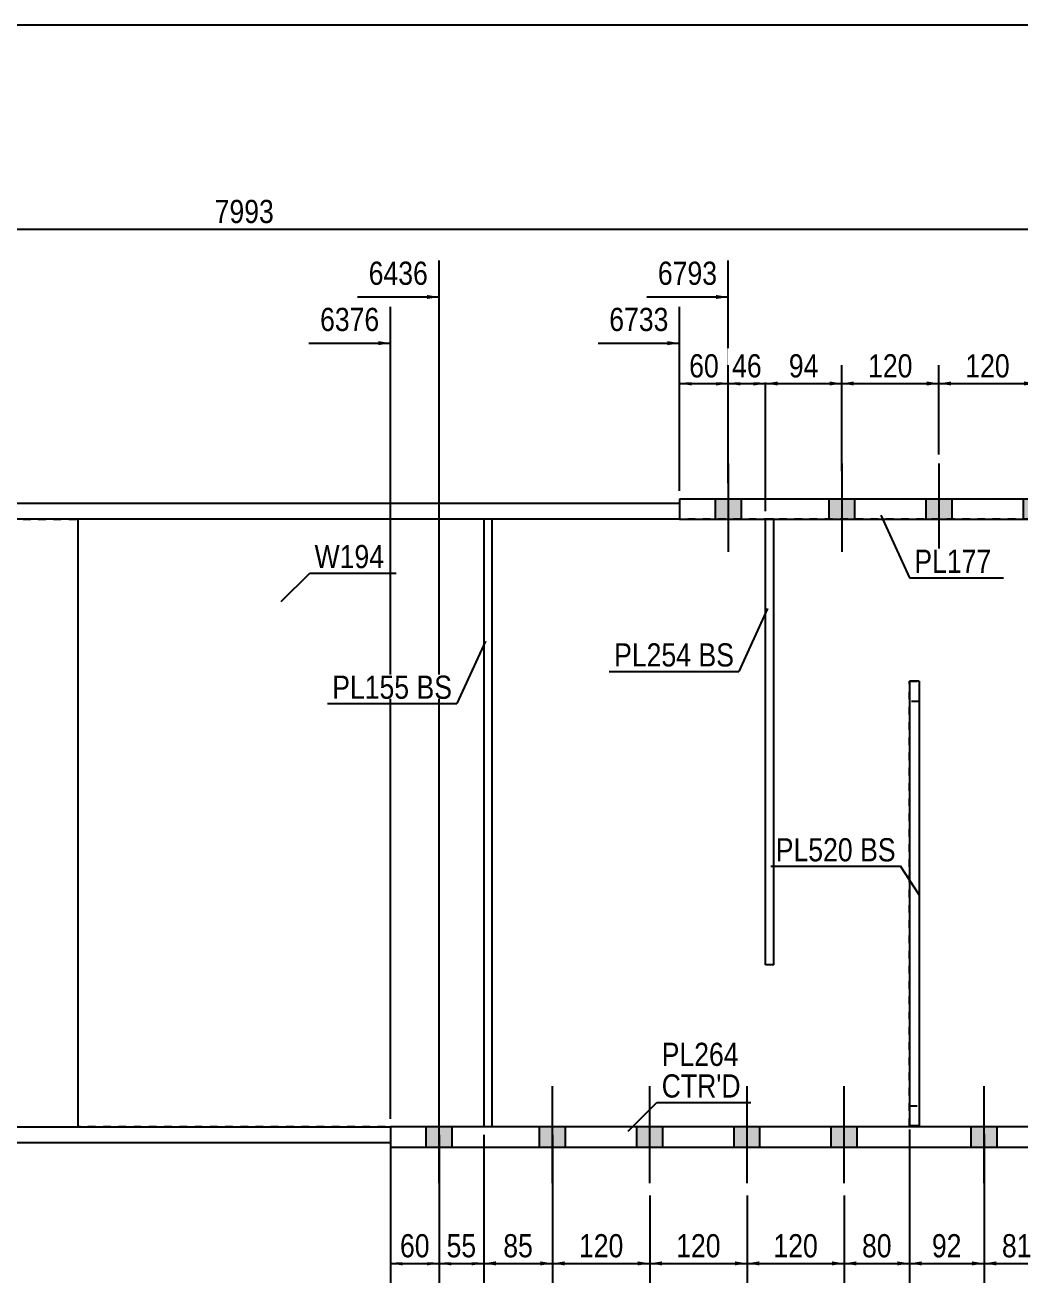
# Model space of a CAD drawing. Header units: millimetres. Extents: x -323 to 89, y -154 to 134.
# Drawn here: x -150.8 to -28.1, y -21.8 to 133.5 of the extents above; entities that cross this region are included whole.
import ezdxf

# ---------------------------------------------------------------- set-up
doc = ezdxf.new("R2010")
doc.units = ezdxf.units.MM
doc.linetypes.add('DXK_LINE_DOT1', pattern=[1.8814, 0.9407, -0.9407])
doc.styles.add('Arial Narrow', font='ARIALN.TTF', dxfattribs={"height": 0.2})

# ---------------------------------------------------------------- blocks, each defined once
blk = doc.blocks.new('Unknown-622304019-1210')
at = {"color": 5, "linetype": 'Continuous'}
blk.add_line((89.43, 133.51), (-320.57, 133.51), dxfattribs=at)
blk = doc.blocks.new('Part-622304019-8146 - 1231')
at = {"color": 7, "linetype": 'DXK_LINE_DOT1'}
for p, q in [((-41.69, -2.4), (-41.69, 52.5)), ((-41.69, 52.5), (-40.49, 52.5)), ((-40.49, 52.5), (-40.49, -2.4)), ((-40.49, 50), (-41.69, 50)), ((-41.69, 0.1), (-40.49, 0.1)), ((-40.49, -2.4), (-41.69, -2.4))]:
    blk.add_line(p, q, dxfattribs=at)
blk = doc.blocks.new('Part-622304019-8123 - 1231')
at = {"color": 2, "linetype": 'Continuous'}
for p, q in [((-94.23, 72.5), (-94.23, -2.5)), ((-93.23, 72.5), (-93.23, -2.5))]:
    blk.add_line(p, q, dxfattribs=at)
blk = doc.blocks.new('Part-622304019-8117 - 1231')
at = {"color": 2, "linetype": 'Continuous'}
for p, q in [((-214.4, 74.5), (-179.4, 74.5)), ((-214.4, 72.5), (-214.4, 74.5)), ((-179.3, 74.5), (-70.05, 74.5)), ((-70.05, 74.5), (-70.05, 72.5)), ((-179.4, 72.5), (-214.4, 72.5)), ((-70.05, 72.5), (-179.3, 72.5))]:
    blk.add_line(p, q, dxfattribs=at)
blk = doc.blocks.new('Part-622304019-8120 - 1231')
at = {"color": 2, "linetype": 'Continuous'}
for p, q in [((-144.3, 72.5), (-144.3, -2.5)), ((29.12, -2.26), (29.08, -2.5))]:
    blk.add_line(p, q, dxfattribs=at)
at = {"color": 7, "linetype": 'DXK_LINE_DOT1'}
for p, q in [((41.01, 72.5), (-144.3, 72.5)), ((29.12, -2.26), (41.01, 72.5)), ((29.08, -2.5), (-144.3, -2.5))]:
    blk.add_line(p, q, dxfattribs=at)
blk = doc.blocks.new('Part-622304019-8124 - 1231')
at = {"color": 7, "linetype": 'DXK_LINE_DOT1'}
for p, q in [((-94.23, 72.5), (-94.23, -2.5)), ((-93.23, 72.5), (-93.23, -2.5))]:
    blk.add_line(p, q, dxfattribs=at)
blk = doc.blocks.new('Part-622304019-11452 - 1231')
at = {"color": 2, "linetype": 'Continuous'}
for p, q in [((53.95, 75), (-70.05, 75)), ((-70.05, 75), (-70.05, 72.5)), ((53.95, 72.5), (53.95, 75)), ((-70.05, 72.5), (53.95, 72.5))]:
    blk.add_line(p, q, dxfattribs=at)
blk = doc.blocks.new('Part-622304019-8125 - 1231')
at = {"color": 2, "linetype": 'Continuous'}
for p, q in [((40.79, -2.5), (-105.73, -2.5)), ((-105.73, -2.5), (-105.73, -5)), ((40.79, -5), (40.79, -2.5)), ((-105.73, -5), (40.79, -5))]:
    blk.add_line(p, q, dxfattribs=at)
blk = doc.blocks.new('Part-622304019-8141 - 1231')
at = {"color": 2, "linetype": 'Continuous'}
for p, q in [((-214.4, -4.5), (-214.4, -2.5)), ((-214.4, -2.5), (-179.4, -2.5)), ((-179.3, -2.5), (-105.73, -2.5)), ((-105.73, -2.5), (-105.73, -4.5)), ((-179.4, -4.5), (-214.4, -4.5)), ((-105.73, -4.5), (-179.3, -4.5))]:
    blk.add_line(p, q, dxfattribs=at)
blk = doc.blocks.new('Part-622304019-8144 - 1231')
at = {"color": 7, "linetype": 'DXK_LINE_DOT1'}
for p, q in [((-58.44, 72.5), (-59.44, 72.5)), ((-59.44, 17.5), (-59.44, 72.5)), ((-58.44, 17.5), (-58.44, 72.5)), ((-58.44, 17.5), (-59.44, 17.5))]:
    blk.add_line(p, q, dxfattribs=at)
blk = doc.blocks.new('Part-622304019-8145 - 1231')
at = {"color": 2, "linetype": 'Continuous'}
for p, q in [((-58.44, 72.5), (-59.44, 72.5)), ((-59.44, 17.5), (-59.44, 72.5)), ((-58.44, 17.5), (-58.44, 72.5)), ((-58.44, 17.5), (-59.44, 17.5))]:
    blk.add_line(p, q, dxfattribs=at)
blk = doc.blocks.new('Part-622304019-8148 - 1231')
at = {"color": 2, "linetype": 'Continuous'}
for p, q in [((-41.69, 52.5), (-41.69, -2.4)), ((-40.49, 52.5), (-41.69, 52.5)), ((-40.49, 52.5), (-40.49, -2.4)), ((-40.49, -2.4), (-41.69, -2.4))]:
    blk.add_line(p, q, dxfattribs=at)
blk = doc.blocks.new('Part-622304019-8154 - 1231')
at = {"color": 7, "linetype": 'DXK_LINE_DOT1'}
for p, q in [((-299.5, 72.5), (-299.5, -2.5)), ((-299.5, 72.5), (-249.5, 72.5)), ((-249.4, 72.5), (-179.4, 72.5)), ((-179.3, 72.5), (-144.3, 72.5)), ((-144.3, 72.5), (-144.3, -2.5)), ((-299.5, -2.5), (-249.5, -2.5)), ((-249.4, -2.5), (-179.4, -2.5)), ((-179.3, -2.5), (-144.3, -2.5))]:
    blk.add_line(p, q, dxfattribs=at)
blk = doc.blocks.new('Bolt-622304019-8155 - 1231')
at = {"linetype": 'Continuous'}
for points in [[(-62.45, 75), (-65.65, 75), (-65.65, 72.5), (-62.45, 72.5)], [(-62.45, 75), (-65.65, 75), (-65.65, 72.5), (-62.45, 72.5)], [(-48.45, 75), (-51.65, 75), (-51.65, 72.5), (-48.45, 72.5)], [(-48.45, 75), (-51.65, 75), (-51.65, 72.5), (-48.45, 72.5)], [(-36.45, 75), (-39.65, 75), (-39.65, 72.5), (-36.45, 72.5)], [(-36.45, 75), (-39.65, 75), (-39.65, 72.5), (-36.45, 72.5)], [(-24.45, 75), (-27.65, 75), (-27.65, 72.5), (-24.45, 72.5)], [(-24.45, 75), (-27.65, 75), (-27.65, 72.5), (-24.45, 72.5)], [(11.55, 75), (8.35, 75), (8.35, 72.5), (11.55, 72.5)], [(11.55, 75), (8.35, 75), (8.35, 72.5), (11.55, 72.5)], [(23.55, 75), (20.35, 75), (20.35, 72.5), (23.55, 72.5)], [(23.55, 75), (20.35, 75), (20.35, 72.5), (23.55, 72.5)], [(35.55, 75), (32.35, 75), (32.35, 72.5), (35.55, 72.5)], [(35.55, 75), (32.35, 75), (32.35, 72.5), (35.55, 72.5)], [(49.55, 75), (46.35, 75), (46.35, 72.5), (49.55, 72.5)], [(49.55, 75), (46.35, 75), (46.35, 72.5), (49.55, 72.5)]]:
    blk.add_hatch(color=3, dxfattribs=at).paths.add_polyline_path(points)
at = {"color": 3, "linetype": 'Continuous'}
for p, q in [((-64.05, 79.4), (-64.05, 68.5)), ((-64.05, 79.4), (-64.05, 68.5)), ((-50.05, 79.4), (-50.05, 68.5)), ((-50.05, 79.4), (-50.05, 68.5)), ((-38.05, 79.4), (-38.05, 68.5)), ((-38.05, 79.4), (-38.05, 68.5)), ((-26.05, 79.4), (-26.05, 68.5)), ((-26.05, 79.4), (-26.05, 68.5)), ((9.95, 79.4), (9.95, 68.5)), ((9.95, 79.4), (9.95, 68.5)), ((21.95, 79.4), (21.95, 68.5)), ((21.95, 79.4), (21.95, 68.5)), ((33.95, 79.4), (33.95, 68.5)), ((33.95, 79.4), (33.95, 68.5)), ((47.95, 79.4), (47.95, 68.5)), ((47.95, 79.4), (47.95, 68.5)), ((-65.65, 75), (-65.65, 72.5)), ((-65.65, 75), (-65.65, 72.5)), ((-62.45, 75), (-62.45, 72.5)), ((-62.45, 75), (-62.45, 72.5)), ((-51.65, 75), (-51.65, 72.5)), ((-51.65, 75), (-51.65, 72.5)), ((-48.45, 75), (-48.45, 72.5)), ((-48.45, 75), (-48.45, 72.5)), ((-39.65, 75), (-39.65, 72.5)), ((-39.65, 75), (-39.65, 72.5)), ((-36.45, 75), (-36.45, 72.5)), ((-36.45, 75), (-36.45, 72.5)), ((-27.65, 75), (-27.65, 72.5)), ((-27.65, 75), (-27.65, 72.5)), ((-24.45, 75), (-24.45, 72.5)), ((-24.45, 75), (-24.45, 72.5)), ((8.35, 75), (8.35, 72.5)), ((8.35, 75), (8.35, 72.5)), ((11.55, 75), (11.55, 72.5)), ((11.55, 75), (11.55, 72.5)), ((20.35, 75), (20.35, 72.5)), ((20.35, 75), (20.35, 72.5)), ((23.55, 75), (23.55, 72.5)), ((23.55, 75), (23.55, 72.5)), ((32.35, 75), (32.35, 72.5)), ((32.35, 75), (32.35, 72.5)), ((35.55, 75), (35.55, 72.5)), ((35.55, 75), (35.55, 72.5)), ((46.35, 75), (46.35, 72.5)), ((46.35, 75), (46.35, 72.5)), ((49.55, 75), (49.55, 72.5)), ((49.55, 75), (49.55, 72.5))]:
    blk.add_line(p, q, dxfattribs=at)
blk = doc.blocks.new('Bolt-622304019-8161 - 1231')
at = {"linetype": 'Continuous'}
for points in [[(-98.13, -2.5), (-101.33, -2.5), (-101.33, -5), (-98.13, -5)], [(-98.13, -2.5), (-101.33, -2.5), (-101.33, -5), (-98.13, -5)], [(-98.13, -2.5), (-101.33, -2.5), (-101.33, -5), (-98.13, -5)], [(-98.13, -2.5), (-101.33, -2.5), (-101.33, -5), (-98.13, -5)], [(-84.13, -2.5), (-87.33, -2.5), (-87.33, -5), (-84.13, -5)], [(-84.13, -2.5), (-87.33, -2.5), (-87.33, -5), (-84.13, -5)], [(-84.13, -2.5), (-87.33, -2.5), (-87.33, -5), (-84.13, -5)], [(-84.13, -2.5), (-87.33, -2.5), (-87.33, -5), (-84.13, -5)], [(-72.13, -2.5), (-75.33, -2.5), (-75.33, -5), (-72.13, -5)], [(-72.13, -2.5), (-75.33, -2.5), (-75.33, -5), (-72.13, -5)], [(-72.13, -2.5), (-75.33, -2.5), (-75.33, -5), (-72.13, -5)], [(-72.13, -2.5), (-75.33, -2.5), (-75.33, -5), (-72.13, -5)], [(-60.13, -2.5), (-63.33, -2.5), (-63.33, -5), (-60.13, -5)], [(-60.13, -2.5), (-63.33, -2.5), (-63.33, -5), (-60.13, -5)], [(-60.13, -2.5), (-63.33, -2.5), (-63.33, -5), (-60.13, -5)], [(-60.13, -2.5), (-63.33, -2.5), (-63.33, -5), (-60.13, -5)], [(-48.13, -2.5), (-51.33, -2.5), (-51.33, -5), (-48.13, -5)], [(-48.13, -2.5), (-51.33, -2.5), (-51.33, -5), (-48.13, -5)], [(-48.13, -2.5), (-51.33, -2.5), (-51.33, -5), (-48.13, -5)], [(-48.13, -2.5), (-51.33, -2.5), (-51.33, -5), (-48.13, -5)], [(-30.87, -2.5), (-34.07, -2.5), (-34.07, -5), (-30.87, -5)], [(-30.87, -2.5), (-34.07, -2.5), (-34.07, -5), (-30.87, -5)], [(-30.87, -2.5), (-34.07, -2.5), (-34.07, -5), (-30.87, -5)], [(-30.87, -2.5), (-34.07, -2.5), (-34.07, -5), (-30.87, -5)], [(-13.61, -2.5), (-16.81, -2.5), (-16.81, -5), (-13.61, -5)], [(-13.61, -2.5), (-16.81, -2.5), (-16.81, -5), (-13.61, -5)], [(-13.61, -2.5), (-16.81, -2.5), (-16.81, -5), (-13.61, -5)], [(-13.61, -2.5), (-16.81, -2.5), (-16.81, -5), (-13.61, -5)], [(-1.61, -2.5), (-4.81, -2.5), (-4.81, -5), (-1.61, -5)], [(-1.61, -2.5), (-4.81, -2.5), (-4.81, -5), (-1.61, -5)], [(-1.61, -2.5), (-4.81, -2.5), (-4.81, -5), (-1.61, -5)], [(-1.61, -2.5), (-4.81, -2.5), (-4.81, -5), (-1.61, -5)], [(10.39, -2.5), (7.19, -2.5), (7.19, -5), (10.39, -5)], [(10.39, -2.5), (7.19, -2.5), (7.19, -5), (10.39, -5)], [(10.39, -2.5), (7.19, -2.5), (7.19, -5), (10.39, -5)], [(10.39, -2.5), (7.19, -2.5), (7.19, -5), (10.39, -5)], [(22.39, -2.5), (19.19, -2.5), (19.19, -5), (22.39, -5)], [(22.39, -2.5), (19.19, -2.5), (19.19, -5), (22.39, -5)], [(22.39, -2.5), (19.19, -2.5), (19.19, -5), (22.39, -5)], [(22.39, -2.5), (19.19, -2.5), (19.19, -5), (22.39, -5)], [(36.39, -2.5), (33.19, -2.5), (33.19, -5), (36.39, -5)], [(36.39, -2.5), (33.19, -2.5), (33.19, -5), (36.39, -5)], [(36.39, -2.5), (33.19, -2.5), (33.19, -5), (36.39, -5)], [(36.39, -2.5), (33.19, -2.5), (33.19, -5), (36.39, -5)]]:
    blk.add_hatch(color=3, dxfattribs=at).paths.add_polyline_path(points)
at = {"color": 3, "linetype": 'Continuous'}
for p, q in [((-99.73, -9.48), (-99.73, 2.5)), ((-99.73, -9.48), (-99.73, 2.5)), ((-99.73, -9.48), (-99.73, 2.5)), ((-99.73, -9.48), (-99.73, 2.5)), ((-85.73, -9.48), (-85.73, 2.5)), ((-85.73, -9.48), (-85.73, 2.5)), ((-85.73, -9.48), (-85.73, 2.5)), ((-85.73, -9.48), (-85.73, 2.5)), ((-73.73, -9.48), (-73.73, 2.5)), ((-73.73, -9.48), (-73.73, 2.5)), ((-73.73, -9.48), (-73.73, 2.5)), ((-73.73, -9.48), (-73.73, 2.5)), ((-61.73, -9.48), (-61.73, 2.5)), ((-61.73, -9.48), (-61.73, 2.5)), ((-61.73, -9.48), (-61.73, 2.5)), ((-61.73, -9.48), (-61.73, 2.5)), ((-49.73, -9.48), (-49.73, 2.5)), ((-49.73, -9.48), (-49.73, 2.5)), ((-49.73, -9.48), (-49.73, 2.5)), ((-49.73, -9.48), (-49.73, 2.5)), ((-32.47, -9.48), (-32.47, 2.5)), ((-32.47, -9.48), (-32.47, 2.5)), ((-32.47, -9.48), (-32.47, 2.5)), ((-32.47, -9.48), (-32.47, 2.5)), ((-15.21, -9.48), (-15.21, 2.5)), ((-15.21, -9.48), (-15.21, 2.5)), ((-15.21, -9.48), (-15.21, 2.5)), ((-15.21, -9.48), (-15.21, 2.5)), ((-3.21, -9.48), (-3.21, 2.5)), ((-3.21, -9.48), (-3.21, 2.5)), ((-3.21, -9.48), (-3.21, 2.5)), ((-3.21, -9.48), (-3.21, 2.5)), ((8.79, -9.48), (8.79, 2.5)), ((8.79, -9.48), (8.79, 2.5)), ((8.79, -9.48), (8.79, 2.5)), ((8.79, -9.48), (8.79, 2.5)), ((20.79, -9.48), (20.79, 2.5)), ((20.79, -9.48), (20.79, 2.5)), ((20.79, -9.48), (20.79, 2.5)), ((20.79, -9.48), (20.79, 2.5)), ((34.79, -9.48), (34.79, 2.5)), ((34.79, -9.48), (34.79, 2.5)), ((34.79, -9.48), (34.79, 2.5)), ((34.79, -9.48), (34.79, 2.5)), ((-101.33, -5), (-101.33, -2.5)), ((-101.33, -5), (-101.33, -2.5)), ((-101.33, -5), (-101.33, -2.5)), ((-101.33, -5), (-101.33, -2.5)), ((-98.13, -5), (-98.13, -2.5)), ((-98.13, -5), (-98.13, -2.5)), ((-98.13, -5), (-98.13, -2.5)), ((-98.13, -5), (-98.13, -2.5)), ((-87.33, -5), (-87.33, -2.5)), ((-87.33, -5), (-87.33, -2.5)), ((-87.33, -5), (-87.33, -2.5)), ((-87.33, -5), (-87.33, -2.5)), ((-84.13, -5), (-84.13, -2.5)), ((-84.13, -5), (-84.13, -2.5)), ((-84.13, -5), (-84.13, -2.5)), ((-84.13, -5), (-84.13, -2.5)), ((-75.33, -5), (-75.33, -2.5)), ((-75.33, -5), (-75.33, -2.5)), ((-75.33, -5), (-75.33, -2.5)), ((-75.33, -5), (-75.33, -2.5)), ((-72.13, -5), (-72.13, -2.5)), ((-72.13, -5), (-72.13, -2.5)), ((-72.13, -5), (-72.13, -2.5)), ((-72.13, -5), (-72.13, -2.5)), ((-63.33, -5), (-63.33, -2.5)), ((-63.33, -5), (-63.33, -2.5)), ((-63.33, -5), (-63.33, -2.5)), ((-63.33, -5), (-63.33, -2.5)), ((-60.13, -5), (-60.13, -2.5)), ((-60.13, -5), (-60.13, -2.5)), ((-60.13, -5), (-60.13, -2.5)), ((-60.13, -5), (-60.13, -2.5)), ((-51.33, -5), (-51.33, -2.5)), ((-51.33, -5), (-51.33, -2.5)), ((-51.33, -5), (-51.33, -2.5)), ((-51.33, -5), (-51.33, -2.5)), ((-48.13, -5), (-48.13, -2.5)), ((-48.13, -5), (-48.13, -2.5)), ((-48.13, -5), (-48.13, -2.5)), ((-48.13, -5), (-48.13, -2.5)), ((-34.07, -5), (-34.07, -2.5)), ((-34.07, -5), (-34.07, -2.5)), ((-34.07, -5), (-34.07, -2.5)), ((-34.07, -5), (-34.07, -2.5)), ((-30.87, -5), (-30.87, -2.5)), ((-30.87, -5), (-30.87, -2.5)), ((-30.87, -5), (-30.87, -2.5)), ((-30.87, -5), (-30.87, -2.5)), ((-16.81, -5), (-16.81, -2.5)), ((-16.81, -5), (-16.81, -2.5)), ((-16.81, -5), (-16.81, -2.5)), ((-16.81, -5), (-16.81, -2.5)), ((-13.61, -5), (-13.61, -2.5)), ((-13.61, -5), (-13.61, -2.5)), ((-13.61, -5), (-13.61, -2.5)), ((-13.61, -5), (-13.61, -2.5)), ((-4.81, -5), (-4.81, -2.5)), ((-4.81, -5), (-4.81, -2.5)), ((-4.81, -5), (-4.81, -2.5)), ((-4.81, -5), (-4.81, -2.5)), ((-1.61, -5), (-1.61, -2.5)), ((-1.61, -5), (-1.61, -2.5)), ((-1.61, -5), (-1.61, -2.5)), ((-1.61, -5), (-1.61, -2.5)), ((7.19, -5), (7.19, -2.5)), ((7.19, -5), (7.19, -2.5)), ((7.19, -5), (7.19, -2.5)), ((7.19, -5), (7.19, -2.5)), ((10.39, -5), (10.39, -2.5)), ((10.39, -5), (10.39, -2.5)), ((10.39, -5), (10.39, -2.5)), ((10.39, -5), (10.39, -2.5)), ((19.19, -5), (19.19, -2.5)), ((19.19, -5), (19.19, -2.5)), ((19.19, -5), (19.19, -2.5)), ((19.19, -5), (19.19, -2.5)), ((22.39, -5), (22.39, -2.5)), ((22.39, -5), (22.39, -2.5)), ((22.39, -5), (22.39, -2.5)), ((22.39, -5), (22.39, -2.5)), ((33.19, -5), (33.19, -2.5)), ((33.19, -5), (33.19, -2.5)), ((33.19, -5), (33.19, -2.5)), ((33.19, -5), (33.19, -2.5)), ((36.39, -5), (36.39, -2.5)), ((36.39, -5), (36.39, -2.5)), ((36.39, -5), (36.39, -2.5)), ((36.39, -5), (36.39, -2.5))]:
    blk.add_line(p, q, dxfattribs=at)
blk = doc.blocks.new('StraightDimension-622304019-11820 - 1231')
at = {"linetype": 'Continuous'}
blk.add_hatch(color=7, dxfattribs=at).paths.add_polyline_path([(-65.55, 100.2), (-64.05, 99.95), (-65.55, 99.7)])
at = {"color": 7, "linetype": 'Continuous'}
for p, q in [((-64.05, 76.97), (-64.05, 104.45)), ((-74.11, 99.95), (-64.05, 99.95))]:
    blk.add_line(p, q, dxfattribs=at)
at = {"color": 0}
blk.add_wipeout([(-64.82, 100.85), (-64.82, 105.05), (-73.33, 105.05), (-73.33, 100.85)], dxfattribs=at)
at = {"color": 3, "style": 'Arial Narrow'}
blk.add_text('6793', height=2.863, dxfattribs=at).set_placement((-72.73, 101.45))
blk = doc.blocks.new('StraightDimension-622304019-11823 - 1231')
at = {"linetype": 'Continuous'}
blk.add_hatch(color=7, dxfattribs=at).paths.add_polyline_path([(-107.23, 94.5), (-105.73, 94.25), (-107.23, 94)])
at = {"color": 7, "linetype": 'Continuous'}
for p, q in [((-105.73, -1.5), (-105.73, 98.75)), ((-115.79, 94.25), (-105.73, 94.25))]:
    blk.add_line(p, q, dxfattribs=at)
at = {"color": 0, "linetype": 'Continuous'}
blk.add_wipeout([(-292.97, 95.6), (-292.97, 99.8), (-298.91, 99.8), (-298.91, 95.6)], dxfattribs=at)
at = {"color": 7, "linetype": 'Continuous'}
for p, q in [((-299.5, 83.5), (-299.5, 99.5)), ((-299, 95.25), (-299.5, 95)), ((-299, 94.75), (-299.5, 95)), ((-293.57, 95), (-299.5, 95))]:
    blk.add_line(p, q, dxfattribs=at)
at = {"color": 3, "linetype": 'Continuous', "style": 'Arial Narrow'}
blk.add_text('RD', height=2.863, dxfattribs=at).set_placement((-298.31, 96.2))
at = {"color": 0}
blk.add_wipeout([(-106.5, 95.15), (-106.5, 99.35), (-115.02, 99.35), (-115.02, 95.15)], dxfattribs=at)
at = {"color": 3, "style": 'Arial Narrow'}
blk.add_text('6376', height=2.863, dxfattribs=at).set_placement((-114.42, 95.75))
blk = doc.blocks.new('StraightDimension-622304019-11821 - 1231')
at = {"linetype": 'Continuous'}
blk.add_hatch(color=7, dxfattribs=at).paths.add_polyline_path([(-71.55, 94.5), (-70.05, 94.25), (-71.55, 94)])
at = {"color": 7, "linetype": 'Continuous'}
for p, q in [((-70.05, 76), (-70.05, 98.75)), ((-80.11, 94.25), (-70.05, 94.25))]:
    blk.add_line(p, q, dxfattribs=at)
at = {"color": 0}
blk.add_wipeout([(-70.82, 95.15), (-70.82, 99.35), (-79.33, 99.35), (-79.33, 95.15)], dxfattribs=at)
at = {"color": 3, "style": 'Arial Narrow'}
blk.add_text('6733', height=2.863, dxfattribs=at).set_placement((-78.73, 95.75))
blk = doc.blocks.new('StraightDimension-622304019-12569 - 1231')
at = {"linetype": 'Continuous'}
for points in [[(-36.55, 89.02), (-38.05, 89.27), (-36.55, 89.52)], [(-27.55, 89.52), (-26.05, 89.27), (-27.55, 89.02)]]:
    blk.add_hatch(color=7, dxfattribs=at).paths.add_polyline_path(points)
at = {"color": 7, "linetype": 'Continuous'}
for p, q in [((-38.05, 80.5), (-38.05, 91.52)), ((-26.05, 80.5), (-26.05, 91.52)), ((-38.05, 89.27), (-26.05, 89.27))]:
    blk.add_line(p, q, dxfattribs=at)
at = {"color": 0}
blk.add_wipeout([(-28.7, 89.42), (-28.7, 93.62), (-35.39, 93.62), (-35.39, 89.42)], dxfattribs=at)
at = {"color": 3, "style": 'Arial Narrow'}
blk.add_text('120', height=2.863, dxfattribs=at).set_placement((-34.79, 90.02))
blk = doc.blocks.new('StraightDimension-622304019-13474 - 1231')
at = {"linetype": 'Continuous'}
for points in [[(-84.23, -19.62), (-85.73, -19.37), (-84.23, -19.12)], [(-75.23, -19.12), (-73.73, -19.37), (-75.23, -19.62)]]:
    blk.add_hatch(color=7, dxfattribs=at).paths.add_polyline_path(points)
at = {"color": 7, "linetype": 'Continuous'}
for p, q in [((-85.73, -3.5), (-85.73, -21.77)), ((-73.73, -11), (-73.73, -21.77)), ((-85.73, -19.37), (-73.73, -19.37))]:
    blk.add_line(p, q, dxfattribs=at)
at = {"color": 0}
blk.add_wipeout([(-76.39, -19.22), (-76.39, -15.02), (-83.07, -15.02), (-83.07, -19.22)], dxfattribs=at)
at = {"color": 3, "style": 'Arial Narrow'}
blk.add_text('120', height=2.863, dxfattribs=at).set_placement((-82.47, -18.62))
blk = doc.blocks.new('StraightDimension-622304019-1991 - 1231')
at = {"color": 7, "linetype": 'Continuous'}
blk.add_line((-301.5, 108.33), (53.95, 108.33), dxfattribs=at)
at = {"color": 0}
blk.add_wipeout([(-119.52, 108.48), (-119.52, 112.68), (-128.03, 112.68), (-128.03, 108.48)], dxfattribs=at)
at = {"color": 3, "style": 'Arial Narrow'}
blk.add_text('7993', height=2.863, dxfattribs=at).set_placement((-127.43, 109.08))
blk = doc.blocks.new('StraightDimension-622304019-13477 - 1231')
at = {"linetype": 'Continuous'}
for points in [[(-104.23, -19.62), (-105.73, -19.37), (-104.23, -19.12)], [(-101.23, -19.12), (-99.73, -19.37), (-101.23, -19.62)]]:
    blk.add_hatch(color=7, dxfattribs=at).paths.add_polyline_path(points)
at = {"color": 7, "linetype": 'Continuous'}
for p, q in [((-105.73, -3.5), (-105.73, -21.77)), ((-99.73, -3.5), (-99.73, -21.77)), ((-105.73, -19.37), (-99.73, -19.37))]:
    blk.add_line(p, q, dxfattribs=at)
at = {"color": 0}
blk.add_wipeout([(-100.3, -19.22), (-100.3, -15.02), (-105.16, -15.02), (-105.16, -19.22)], dxfattribs=at)
at = {"color": 3, "style": 'Arial Narrow'}
blk.add_text('60', height=2.863, dxfattribs=at).set_placement((-104.56, -18.62))
blk = doc.blocks.new('StraightDimension-622304019-11822 - 1231')
at = {"linetype": 'Continuous'}
blk.add_hatch(color=7, dxfattribs=at).paths.add_polyline_path([(-101.23, 100.2), (-99.73, 99.95), (-101.23, 99.7)])
at = {"color": 7, "linetype": 'Continuous'}
for p, q in [((-99.73, -1.5), (-99.73, 104.45)), ((-109.79, 99.95), (-99.73, 99.95))]:
    blk.add_line(p, q, dxfattribs=at)
at = {"color": 0}
blk.add_wipeout([(-100.5, 100.85), (-100.5, 105.05), (-109.02, 105.05), (-109.02, 100.85)], dxfattribs=at)
at = {"color": 3, "style": 'Arial Narrow'}
blk.add_text('6436', height=2.863, dxfattribs=at).set_placement((-108.42, 101.45))
blk = doc.blocks.new('StraightDimension-622304019-12570 - 1231')
at = {"linetype": 'Continuous'}
for points in [[(-48.55, 89.02), (-50.05, 89.27), (-48.55, 89.52)], [(-39.55, 89.52), (-38.05, 89.27), (-39.55, 89.02)]]:
    blk.add_hatch(color=7, dxfattribs=at).paths.add_polyline_path(points)
at = {"color": 7, "linetype": 'Continuous'}
for p, q in [((-50.05, 78.44), (-50.05, 91.52)), ((-38.05, 80.5), (-38.05, 91.52)), ((-50.05, 89.27), (-38.05, 89.27))]:
    blk.add_line(p, q, dxfattribs=at)
at = {"color": 0}
blk.add_wipeout([(-40.7, 89.42), (-40.7, 93.62), (-47.39, 93.62), (-47.39, 89.42)], dxfattribs=at)
at = {"color": 3, "style": 'Arial Narrow'}
blk.add_text('120', height=2.863, dxfattribs=at).set_placement((-46.79, 90.02))
blk = doc.blocks.new('StraightDimension-622304019-12571 - 1231')
at = {"linetype": 'Continuous'}
for points in [[(-57.94, 89.02), (-59.44, 89.27), (-57.94, 89.52)], [(-51.55, 89.52), (-50.05, 89.27), (-51.55, 89.02)]]:
    blk.add_hatch(color=7, dxfattribs=at).paths.add_polyline_path(points)
at = {"color": 7, "linetype": 'Continuous'}
for p, q in [((-59.44, 73.5), (-59.44, 91.52)), ((-50.05, 78.44), (-50.05, 91.52)), ((-59.44, 89.27), (-50.05, 89.27))]:
    blk.add_line(p, q, dxfattribs=at)
at = {"color": 0}
blk.add_wipeout([(-52.31, 89.42), (-52.31, 93.62), (-57.17, 93.62), (-57.17, 89.42)], dxfattribs=at)
at = {"color": 3, "style": 'Arial Narrow'}
blk.add_text('94', height=2.863, dxfattribs=at).set_placement((-56.57, 90.02))
blk = doc.blocks.new('StraightDimension-622304019-12572 - 1231')
at = {"linetype": 'Continuous'}
for points in [[(-62.55, 89.02), (-64.05, 89.27), (-62.55, 89.52)], [(-60.94, 89.52), (-59.44, 89.27), (-60.94, 89.02)]]:
    blk.add_hatch(color=7, dxfattribs=at).paths.add_polyline_path(points)
at = {"color": 7, "linetype": 'Continuous'}
for p, q in [((-64.05, 80.5), (-64.05, 91.52)), ((-59.44, 73.5), (-59.44, 91.52)), ((-64.05, 89.27), (-59.44, 89.27))]:
    blk.add_line(p, q, dxfattribs=at)
at = {"color": 0}
blk.add_wipeout([(-59.31, 89.42), (-59.31, 93.62), (-64.17, 93.62), (-64.17, 89.42)], dxfattribs=at)
at = {"color": 3, "style": 'Arial Narrow'}
blk.add_text('46', height=2.863, dxfattribs=at).set_placement((-63.57, 90.02))
blk = doc.blocks.new('StraightDimension-622304019-12573 - 1231')
at = {"linetype": 'Continuous'}
for points in [[(-68.55, 89.02), (-70.05, 89.27), (-68.55, 89.52)], [(-65.55, 89.52), (-64.05, 89.27), (-65.55, 89.02)]]:
    blk.add_hatch(color=7, dxfattribs=at).paths.add_polyline_path(points)
at = {"color": 7, "linetype": 'Continuous'}
for p, q in [((-70.05, 76), (-70.05, 91.52)), ((-64.05, 80.5), (-64.05, 91.52)), ((-70.05, 89.27), (-64.05, 89.27))]:
    blk.add_line(p, q, dxfattribs=at)
at = {"color": 0}
blk.add_wipeout([(-64.62, 89.42), (-64.62, 93.62), (-69.47, 93.62), (-69.47, 89.42)], dxfattribs=at)
at = {"color": 3, "style": 'Arial Narrow'}
blk.add_text('60', height=2.863, dxfattribs=at).set_placement((-68.87, 90.02))
blk = doc.blocks.new('StraightDimension-622304019-13469 - 1231')
at = {"linetype": 'Continuous'}
for points in [[(-30.97, -19.62), (-32.47, -19.37), (-30.97, -19.12)], [(-25.91, -19.12), (-24.41, -19.37), (-25.91, -19.62)]]:
    blk.add_hatch(color=7, dxfattribs=at).paths.add_polyline_path(points)
at = {"color": 7, "linetype": 'Continuous'}
for p, q in [((-32.47, -3.4), (-32.47, -21.77)), ((-24.41, -3.4), (-24.41, -21.77)), ((-32.47, -19.37), (-24.41, -19.37))]:
    blk.add_line(p, q, dxfattribs=at)
at = {"color": 0}
blk.add_wipeout([(-26.01, -19.22), (-26.01, -15.02), (-30.87, -15.02), (-30.87, -19.22)], dxfattribs=at)
at = {"color": 3, "style": 'Arial Narrow'}
blk.add_text('81', height=2.863, dxfattribs=at).set_placement((-30.27, -18.62))
blk = doc.blocks.new('StraightDimension-622304019-13470 - 1231')
at = {"linetype": 'Continuous'}
for points in [[(-40.19, -19.62), (-41.69, -19.37), (-40.19, -19.12)], [(-33.97, -19.12), (-32.47, -19.37), (-33.97, -19.62)]]:
    blk.add_hatch(color=7, dxfattribs=at).paths.add_polyline_path(points)
at = {"color": 7, "linetype": 'Continuous'}
for p, q in [((-41.69, -2.83), (-41.69, -21.77)), ((-32.47, -3.4), (-32.47, -21.77)), ((-41.69, -19.37), (-32.47, -19.37))]:
    blk.add_line(p, q, dxfattribs=at)
at = {"color": 0}
blk.add_wipeout([(-34.65, -19.22), (-34.65, -15.02), (-39.51, -15.02), (-39.51, -19.22)], dxfattribs=at)
at = {"color": 3, "style": 'Arial Narrow'}
blk.add_text('92', height=2.863, dxfattribs=at).set_placement((-38.91, -18.62))
blk = doc.blocks.new('StraightDimension-622304019-13471 - 1231')
at = {"linetype": 'Continuous'}
for points in [[(-48.23, -19.62), (-49.73, -19.37), (-48.23, -19.12)], [(-43.19, -19.12), (-41.69, -19.37), (-43.19, -19.62)]]:
    blk.add_hatch(color=7, dxfattribs=at).paths.add_polyline_path(points)
at = {"color": 7, "linetype": 'Continuous'}
for p, q in [((-41.69, -2.83), (-41.69, -21.77)), ((-49.73, -11), (-49.73, -21.77)), ((-49.73, -19.37), (-41.69, -19.37))]:
    blk.add_line(p, q, dxfattribs=at)
at = {"color": 0}
blk.add_wipeout([(-43.28, -19.22), (-43.28, -15.02), (-48.14, -15.02), (-48.14, -19.22)], dxfattribs=at)
at = {"color": 3, "style": 'Arial Narrow'}
blk.add_text('80', height=2.863, dxfattribs=at).set_placement((-47.54, -18.62))
blk = doc.blocks.new('StraightDimension-622304019-13472 - 1231')
at = {"linetype": 'Continuous'}
for points in [[(-60.23, -19.62), (-61.73, -19.37), (-60.23, -19.12)], [(-51.23, -19.12), (-49.73, -19.37), (-51.23, -19.62)]]:
    blk.add_hatch(color=7, dxfattribs=at).paths.add_polyline_path(points)
at = {"color": 7, "linetype": 'Continuous'}
for p, q in [((-61.73, -11), (-61.73, -21.77)), ((-49.73, -11), (-49.73, -21.77)), ((-61.73, -19.37), (-49.73, -19.37))]:
    blk.add_line(p, q, dxfattribs=at)
at = {"color": 0}
blk.add_wipeout([(-52.39, -19.22), (-52.39, -15.02), (-59.07, -15.02), (-59.07, -19.22)], dxfattribs=at)
at = {"color": 3, "style": 'Arial Narrow'}
blk.add_text('120', height=2.863, dxfattribs=at).set_placement((-58.47, -18.62))
blk = doc.blocks.new('StraightDimension-622304019-13473 - 1231')
at = {"linetype": 'Continuous'}
for points in [[(-72.23, -19.62), (-73.73, -19.37), (-72.23, -19.12)], [(-63.23, -19.12), (-61.73, -19.37), (-63.23, -19.62)]]:
    blk.add_hatch(color=7, dxfattribs=at).paths.add_polyline_path(points)
at = {"color": 7, "linetype": 'Continuous'}
for p, q in [((-73.73, -11), (-73.73, -21.77)), ((-61.73, -11), (-61.73, -21.77)), ((-73.73, -19.37), (-61.73, -19.37))]:
    blk.add_line(p, q, dxfattribs=at)
at = {"color": 0}
blk.add_wipeout([(-64.39, -19.22), (-64.39, -15.02), (-71.07, -15.02), (-71.07, -19.22)], dxfattribs=at)
at = {"color": 3, "style": 'Arial Narrow'}
blk.add_text('120', height=2.863, dxfattribs=at).set_placement((-70.47, -18.62))
blk = doc.blocks.new('StraightDimension-622304019-13475 - 1231')
at = {"linetype": 'Continuous'}
for points in [[(-92.73, -19.62), (-94.23, -19.37), (-92.73, -19.12)], [(-87.23, -19.12), (-85.73, -19.37), (-87.23, -19.62)]]:
    blk.add_hatch(color=7, dxfattribs=at).paths.add_polyline_path(points)
at = {"color": 7, "linetype": 'Continuous'}
for p, q in [((-94.23, -3.5), (-94.23, -21.77)), ((-85.73, -3.5), (-85.73, -21.77)), ((-94.23, -19.37), (-85.73, -19.37))]:
    blk.add_line(p, q, dxfattribs=at)
at = {"color": 0}
blk.add_wipeout([(-87.55, -19.22), (-87.55, -15.02), (-92.41, -15.02), (-92.41, -19.22)], dxfattribs=at)
at = {"color": 3, "style": 'Arial Narrow'}
blk.add_text('85', height=2.863, dxfattribs=at).set_placement((-91.81, -18.62))
blk = doc.blocks.new('StraightDimension-622304019-13476 - 1231')
at = {"linetype": 'Continuous'}
for points in [[(-98.23, -19.62), (-99.73, -19.37), (-98.23, -19.12)], [(-95.73, -19.12), (-94.23, -19.37), (-95.73, -19.62)]]:
    blk.add_hatch(color=7, dxfattribs=at).paths.add_polyline_path(points)
at = {"color": 7, "linetype": 'Continuous'}
for p, q in [((-99.73, -3.5), (-99.73, -21.77)), ((-94.23, -3.5), (-94.23, -21.77)), ((-99.73, -19.37), (-94.23, -19.37))]:
    blk.add_line(p, q, dxfattribs=at)
at = {"color": 0}
blk.add_wipeout([(-94.55, -19.22), (-94.55, -15.02), (-99.41, -15.02), (-99.41, -19.22)], dxfattribs=at)
at = {"color": 3, "style": 'Arial Narrow'}
blk.add_text('55', height=2.863, dxfattribs=at).set_placement((-98.81, -18.62))
blk = doc.blocks.new('Mark-622304019-8235 - 1231')
at = {"color": 0}
blk.add_wipeout([(-106.52, 66.47), (-106.52, 69.47), (-115.1, 69.47), (-115.1, 66.47)], dxfattribs=at)
blk.add_wipeout([(-106.52, 66.47), (-106.52, 69.47), (-115.1, 69.47), (-115.1, 66.47)], dxfattribs=at)
at = {"color": 7, "linetype": 'Continuous'}
for p, q in [((-119.24, 62.34), (-115.7, 65.87)), ((-115.7, 65.87), (-105.02, 65.87))]:
    blk.add_line(p, q, dxfattribs=at)
at = {"color": 3, "style": 'Arial Narrow'}
blk.add_text('W194', height=2.863, dxfattribs=at).set_placement((-115.1, 66.47))
blk = doc.blocks.new('MarkSet-622304019-8184 - 1231')
at = {"color": 0}
for points in [[(-68.62, 54.33), (-68.62, 57.33), (-78.13, 57.33), (-78.13, 54.33)], [(-63.34, 54.33), (-63.34, 57.33), (-67.72, 57.33), (-67.72, 54.33)]]:
    blk.add_wipeout(points, dxfattribs=at)
for points in [[(-68.62, 54.33), (-68.62, 57.33), (-78.13, 57.33), (-78.13, 54.33)], [(-63.34, 54.33), (-63.34, 57.33), (-67.72, 57.33), (-67.72, 54.33)]]:
    blk.add_wipeout(points, dxfattribs=at)
at = {"color": 7, "linetype": 'Continuous'}
for p in [(-59.21, 61.47), (-78.73, 53.73)]:
    blk.add_line(p, (-62.74, 53.73), dxfattribs=at)
at = {"color": 3, "style": 'Arial Narrow'}
for s, p in [('PL254', (-78.13, 54.33)), ('BS', (-67.72, 54.33))]:
    blk.add_text(s, height=2.863, dxfattribs=at).set_placement(p)
blk = doc.blocks.new('Mark-622304019-11453 - 1231')
at = {"color": 0}
blk.add_wipeout([(-31.58, 65.89), (-31.58, 68.89), (-41.08, 68.89), (-41.08, 65.89)], dxfattribs=at)
blk.add_wipeout([(-31.58, 65.89), (-31.58, 68.89), (-41.08, 68.89), (-41.08, 65.89)], dxfattribs=at)
at = {"color": 7, "linetype": 'Continuous'}
for p, q in [((-45.22, 73.03), (-41.68, 65.29)), ((-41.68, 65.29), (-30.08, 65.29))]:
    blk.add_line(p, q, dxfattribs=at)
at = {"color": 3, "style": 'Arial Narrow'}
blk.add_text('PL177', height=2.863, dxfattribs=at).set_placement((-41.08, 65.89))
blk = doc.blocks.new('Mark-622304019-8244 - 1231')
at = {"color": 0}
for points in [[(-62.76, 5.01), (-62.76, 8.01), (-72.26, 8.01), (-72.26, 5.01)], [(-62.5, 1.11), (-62.5, 4.11), (-72.26, 4.11), (-72.26, 1.11)]]:
    blk.add_wipeout(points, dxfattribs=at)
for points in [[(-62.76, 5.01), (-62.76, 8.01), (-72.26, 8.01), (-72.26, 5.01)], [(-62.5, 1.11), (-62.5, 4.11), (-72.26, 4.11), (-72.26, 1.11)]]:
    blk.add_wipeout(points, dxfattribs=at)
at = {"color": 7, "linetype": 'Continuous'}
for p, q in [((-76.4, -3.03), (-72.86, 0.51)), ((-72.86, 0.51), (-61.26, 0.51))]:
    blk.add_line(p, q, dxfattribs=at)
at = {"color": 3, "style": 'Arial Narrow'}
blk.add_text('PL264', height=2.863, dxfattribs=at).set_placement((-72.26, 5.01))
at = {"color": 1, "style": 'Arial Narrow'}
blk.add_text("CTR'D", height=2.863, dxfattribs=at).set_placement((-72.26, 1.11))
blk = doc.blocks.new('MarkSet-622304019-8173 - 1231')
at = {"color": 0}
for points in [[(-103.42, 50.34), (-103.42, 53.34), (-112.92, 53.34), (-112.92, 50.34)], [(-98.13, 50.34), (-98.13, 53.34), (-102.52, 53.34), (-102.52, 50.34)]]:
    blk.add_wipeout(points, dxfattribs=at)
for points in [[(-103.42, 50.34), (-103.42, 53.34), (-112.92, 53.34), (-112.92, 50.34)], [(-98.13, 50.34), (-98.13, 53.34), (-102.52, 53.34), (-102.52, 50.34)]]:
    blk.add_wipeout(points, dxfattribs=at)
at = {"color": 7, "linetype": 'Continuous'}
for p in [(-94, 57.47), (-113.52, 49.74)]:
    blk.add_line(p, (-97.53, 49.74), dxfattribs=at)
at = {"color": 3, "style": 'Arial Narrow'}
for s, p in [('PL155', (-112.92, 50.34)), ('BS', (-102.52, 50.34))]:
    blk.add_text(s, height=2.863, dxfattribs=at).set_placement(p)
blk = doc.blocks.new('MarkSet-622304019-8221 - 1231')
at = {"color": 0}
for points in [[(-48.67, 30.27), (-48.67, 33.27), (-58.18, 33.27), (-58.18, 30.27)], [(-43.39, 30.27), (-43.39, 33.27), (-47.77, 33.27), (-47.77, 30.27)]]:
    blk.add_wipeout(points, dxfattribs=at)
for points in [[(-48.67, 30.27), (-48.67, 33.27), (-58.18, 33.27), (-58.18, 30.27)], [(-43.39, 30.27), (-43.39, 33.27), (-47.77, 33.27), (-47.77, 30.27)]]:
    blk.add_wipeout(points, dxfattribs=at)
at = {"color": 7, "linetype": 'Continuous'}
for p in [(-58.78, 29.67), (-40.49, 26.14)]:
    blk.add_line(p, (-42.79, 29.67), dxfattribs=at)
at = {"color": 3, "style": 'Arial Narrow'}
for s, p in [('PL520', (-58.18, 30.27)), ('BS', (-47.77, 30.27))]:
    blk.add_text(s, height=2.863, dxfattribs=at).set_placement(p)

msp = doc.modelspace()

# ---------------------------------------------------------------- block references
for name in ['Unknown-622304019-1210', 'Bolt-622304019-8155 - 1231', 'Part-622304019-11452 - 1231', 'Part-622304019-8117 - 1231', 'Part-622304019-8154 - 1231', 'Part-622304019-8120 - 1231', 'Part-622304019-8123 - 1231', 'Part-622304019-8124 - 1231', 'Part-622304019-8144 - 1231', 'Part-622304019-8145 - 1231', 'Part-622304019-8146 - 1231', 'Part-622304019-8148 - 1231', 'Bolt-622304019-8161 - 1231', 'Part-622304019-8141 - 1231', 'Part-622304019-8125 - 1231']:
    msp.add_blockref(name, (0, 0))

# ---------------------------------------------------------------- next in the draw order: block references
for name in ['StraightDimension-622304019-11820 - 1231', 'StraightDimension-622304019-11823 - 1231', 'StraightDimension-622304019-12569 - 1231', 'MarkSet-622304019-8184 - 1231', 'MarkSet-622304019-8221 - 1231', 'StraightDimension-622304019-13477 - 1231', 'StraightDimension-622304019-13474 - 1231', 'StraightDimension-622304019-13469 - 1231']:
    msp.add_blockref(name, (0, 0))

# ---------------------------------------------------------------- next in the draw order: block references
for name in ['StraightDimension-622304019-11821 - 1231', 'Mark-622304019-8244 - 1231', 'StraightDimension-622304019-13470 - 1231', 'StraightDimension-622304019-13475 - 1231']:
    msp.add_blockref(name, (0, 0))

# ---------------------------------------------------------------- next in the draw order: block references
for name in ['StraightDimension-622304019-1991 - 1231', 'StraightDimension-622304019-13471 - 1231', 'StraightDimension-622304019-13476 - 1231']:
    msp.add_blockref(name, (0, 0))

# ---------------------------------------------------------------- next in the draw order: block references
for name in ['StraightDimension-622304019-11822 - 1231', 'StraightDimension-622304019-12570 - 1231', 'Mark-622304019-11453 - 1231', 'StraightDimension-622304019-13472 - 1231']:
    msp.add_blockref(name, (0, 0))

# ---------------------------------------------------------------- next in the draw order: block references
for name in ['StraightDimension-622304019-12571 - 1231', 'Mark-622304019-8235 - 1231', 'MarkSet-622304019-8173 - 1231', 'StraightDimension-622304019-13473 - 1231']:
    msp.add_blockref(name, (0, 0))

# ---------------------------------------------------------------- next in the draw order: block references
msp.add_blockref('StraightDimension-622304019-12572 - 1231', (0, 0))

# ---------------------------------------------------------------- next in the draw order: block references
msp.add_blockref('StraightDimension-622304019-12573 - 1231', (0, 0))

doc.saveas('drawing.dxf')
